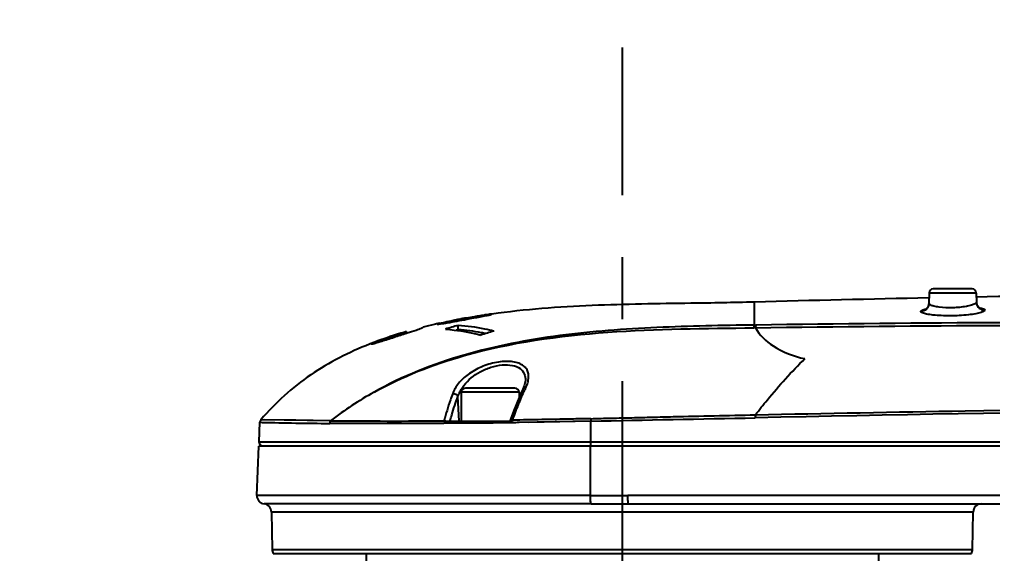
# Model space of a CAD drawing. Header units: millimetres. Extents: x 5828 to 6704, y 123 to 421.
# Drawn here: x 6393.41 to 6399.3, y 315.51 to 318.74 of the extents above; entities that cross this region are included whole.
import ezdxf
from ezdxf import colors
from ezdxf.entities.mleader import LeaderData, LeaderLine
from ezdxf.math import Vec2, Vec3

# ---------------------------------------------------------------- set-up
doc = ezdxf.new("R2010")
doc.units = ezdxf.units.MM
doc.linetypes.add('CENTER', pattern=[0.6, 0.375, -0.075, 0.075, -0.075])
for name, color, linetype in [('中心线', 7, 'Continuous'), ('外形图', 7, 'Continuous'), ('多重引线', 7, 'Continuous')]:
    doc.layers.add(name, color=color, linetype=linetype)
doc.styles.add('微软雅黑', font='msyh.ttc', dxfattribs={"height": 1.5})

msp = doc.modelspace()

# ---------------------------------------------------------------- linework, layer by layer
at = {"layer": '中心线', "linetype": 'CENTER', "ltscale": 5}
msp.add_line((6397.0598, 308.673), (6397.0598, 318.5651), dxfattribs=at)
at = {"layer": '外形图', "color": 7, "linetype": 'Continuous'}
for p, q in [((6398.9172, 317.0809), (6398.9162, 317.0184)), ((6399.2024, 317.0809), (6398.9172, 317.0809)), ((6399.1774, 317.1055), (6398.9422, 317.1055)), ((6399.2024, 317.0809), (6399.2034, 317.0258)), ((6397.8598, 316.8873), (6397.8598, 317.026)), ((6398.9178, 317.0512), (6398.9155, 317.0512)), ((6398.9178, 317.0507), (6398.9155, 317.0507)), ((6396.033, 316.9068), (6396.0331, 316.913)), ((6396.0749, 316.9227), (6396.0815, 316.9239)), ((6396.1148, 316.9298), (6396.1172, 316.9303)), ((6396.1188, 316.9223), (6396.1274, 316.9239)), ((6396.1707, 316.9319), (6396.1747, 316.9326)), ((6396.1733, 316.9324), (6396.1732, 316.9386)), ((6396.1747, 316.9326), (6396.1794, 316.9335)), ((6396.2261, 316.9427), (6396.2261, 316.9475)), ((6395.7459, 316.8456), (6395.7433, 316.8449)), ((6395.746, 316.8452), (6395.7435, 316.8443)), ((6395.7542, 316.8385), (6395.7541, 316.8471)), ((6395.7541, 316.8393), (6395.7541, 316.847)), ((6395.7544, 316.8386), (6395.7543, 316.8465)), ((6395.7544, 316.8386), (6395.7567, 316.8393)), ((6395.8531, 316.8739), (6395.853, 316.874)), ((6396.066, 316.8588), (6396.0662, 316.8849)), ((6396.2071, 316.8406), (6396.206, 316.8408)), ((6396.2071, 316.8406), (6396.206, 316.8408)), ((6395.6319, 316.7992), (6395.632, 316.8083)), ((6396.4727, 316.5514), (6396.4727, 316.5514)), ((6396.4098, 316.5055), (6396.1098, 316.5055)), ((6396.4578, 316.4996), (6396.4577, 316.4996)), ((6396.0719, 316.3055), (6396.0645, 316.4551)), ((6396.0848, 316.4805), (6396.0848, 316.3055)), ((6396.4348, 316.4805), (6396.0848, 316.4805)), ((6396.4348, 316.4805), (6396.4348, 316.4492)), ((6396.4022, 316.3695), (6396.3785, 316.3055)), ((6395.2939, 316.3088), (6394.8711, 316.314)), ((6395.0839, 316.311), (6394.8913, 316.3137)), ((6395.2939, 316.3088), (6395.0839, 316.311)), ((6395.9791, 316.3055), (6396.3941, 316.3055)), ((6396.8686, 316.3059), (6396.4342, 316.2971)), ((6396.8686, 316.3059), (6396.4946, 316.2983)), ((6396.8681, 316.1815), (6396.8686, 316.3059)), ((6394.8601, 316.1815), (6394.8651, 316.2989)), ((6394.8651, 316.2989), (6394.8785, 316.2986)), ((6396.0891, 316.2929), (6395.9779, 316.2922)), ((6396.0891, 316.2929), (6395.9792, 316.2922)), ((6396.3932, 316.2964), (6396.3775, 316.2961)), ((6394.8473, 315.8566), (6394.859, 316.1555)), ((6410.01, 316.1555), (6394.859, 316.1555)), ((6394.8601, 316.1815), (6408.5854, 316.1815)), ((6396.867, 315.8566), (6394.8473, 315.8566)), ((6396.867, 315.8566), (6397.0931, 315.8573)), ((6400.5955, 315.8573), (6397.0931, 315.8573)), ((6396.8708, 315.8051), (6394.8915, 315.8051)), ((6397.0967, 315.8055), (6400.5983, 315.8055)), ((6394.9357, 315.7564), (6394.9396, 315.5296)), ((6399.184, 315.7564), (6394.9357, 315.7564)), ((6399.18, 315.5296), (6399.184, 315.7564)), ((6394.9396, 315.5296), (6399.18, 315.5296)), ((6394.9463, 315.5055), (6399.1733, 315.5055)), ((6395.5098, 315.5055), (6395.5098, 315.4555)), ((6398.6098, 315.5055), (6398.6098, 315.4555))]:
    msp.add_line(p, q, dxfattribs=at)
for points in [[(6398.9162, 317.0184), (6398.916, 317.0153), (6398.9097, 316.9958), (6398.8997, 316.9845), (6398.8959, 316.9821)], [(6399.2221, 316.9894), (6399.2252, 316.9885), (6399.2202, 316.9915), (6399.2096, 317.0035), (6399.2034, 317.0258)], [(6396.4727, 316.5514), (6396.466, 316.5196), (6396.4578, 316.4996)], [(6396.4577, 316.4996), (6396.435, 316.4496), (6396.4022, 316.3695)]]:
    msp.add_lwpolyline(points, dxfattribs=at)
for centre, radius, start, end in [((6398.9422, 317.0805), 0.025, 90, 179), ((6399.1774, 317.0805), 0.025, 1, 90), ((6402.1447, 155.6531), 161.4304, 90.665425, 91.044195), ((6401.8034, 173.5172), 143.563, 91.152641, 91.57409), ((6396.9219, 312.2048), 4.7936, 97.82017, 98.06968), ((6398.9547, 316.7287), 0.2622, 101.62219, 102.10461), ((6399.2526, 317.0267), 0.0492, 207.49544, 210.72781), ((6399.1747, 316.7249), 0.2705, 79.91533, 81.14749), ((6396.6834, 313.5612), 3.416, 102.38805, 102.90461), ((6396.7195, 313.4669), 3.5138, 101.26469, 102.83015), ((6396.3485, 315.3585), 1.5878, 101.04164, 101.68098), ((6396.5057, 314.5589), 2.4027, 100.62536, 101.06843), ((6396.6662, 313.7081), 3.2685, 100.42322, 100.64094), ((6396.8032, 312.96), 4.029, 99.96569, 100.31794), ((6396.8101, 312.9219), 4.0678, 99.84116, 99.9685), ((6394.2153, 327.3681), 10.6178, 280.37508, 280.6126), ((6397.213, 310.665), 6.3596, 99.27053, 99.42412), ((6396.8983, 312.607), 4.3922, 98.80302, 99.30072), ((6396.6337, 314.3123), 2.6665, 98.61076, 98.79127), ((6396.4592, 315.4719), 1.4939, 98.08964, 98.65418), ((6396.5279, 314.1691), 2.7884, 106.11219, 106.28664), ((6396.6467, 313.7201), 3.2529, 102.89872, 104.12188), ((6396.7419, 314.3907), 2.5841, 105.15866, 106.9578), ((6396.7622, 314.3092), 2.6429, 105.27327, 105.5438), ((6397.0026, 314.3907), 2.5635, 106.33156, 108.15646), ((6395.9491, 315.4631), 1.4015, 78.38376, 79.3946), ((6396.3845, 314.6362), 2.2987, 109.10766, 111.59487), ((6396.3438, 314.7165), 2.2107, 111.38164, 111.60231), ((6396.3185, 316.5835), 0.1748, 347.67593, 349.56474), ((6396.5819, 314.6379), 2.1097, 119.08511, 127.62727), ((6396.1098, 316.4805), 0.025, 90, 180), ((6396.4098, 316.4805), 0.025, 0, 90), ((6396.8979, 316.2901), 0.4757, 152.68815, 154.47686), ((6402.9388, 84.608), 231.7739, 90.039295, 91.25437), ((6395.6856, 356.1206), 39.8137, 269.43635, 270.42385), ((6395.5255, 345.5633), 29.2719, 268.73359, 269.5354), ((6394.885, 316.1805), 0.025, 177.58208, 239.19401), ((6394.8973, 315.8548), 0.05, 177.92215, 263.34258), ((6394.8857, 315.7555), 0.05, 1, 83.34258), ((6399.234, 315.7555), 0.05, 90, 179), ((6394.9896, 315.5305), 0.05, 181, 210), ((6399.13, 315.5305), 0.05, 330, 359)]:
    msp.add_arc(centre, radius, start, end, dxfattribs=at)
for points, knots in [([(6397.8598, 317.026), (6397.7317, 317.0225), (6397.4042, 317.0173), (6396.8734, 317.0114), (6396.4711, 316.9815), (6396.2697, 316.9538)], [0, 0, 0, 0, 0.241522, 0.616985, 1, 1, 1, 1]), ([(6398.9162, 317.0184), (6398.9159, 317.006), (6398.9052, 316.9804), (6398.8796, 316.97), (6398.8672, 316.9698)], [0, 0, 0, 0, 0.49808, 1, 1, 1, 1]), ([(6398.9249, 317.0086), (6398.9235, 317.0093), (6398.9199, 317.0115), (6398.9161, 317.0154), (6398.9162, 317.0184)], [0, 0, 0, 0, 0.33748, 1, 1, 1, 1]), ([(6399.1946, 317.0156), (6399.1882, 317.0118), (6399.1708, 317.0056), (6399.1261, 316.9956), (6399.0601, 316.9901), (6398.9939, 316.9921), (6398.9489, 316.9998), (6398.9314, 317.0051), (6398.9249, 317.0086)], [0, 0, 0, 0, 0.081776, 0.198784, 0.500718, 0.802751, 0.919311, 1, 1, 1, 1]), ([(6399.2034, 317.0258), (6399.2034, 317.025), (6399.2022, 317.0203), (6399.1978, 317.0175), (6399.1946, 317.0156)], [0, 0, 0, 0, 0.184699, 1, 1, 1, 1]), ([(6396.1794, 316.9335), (6396.192, 316.9359), (6396.2098, 316.9394), (6396.2318, 316.9439), (6396.2446, 316.9465), (6396.2548, 316.9489), (6396.2624, 316.9505), (6396.2668, 316.952), (6396.2693, 316.9524), (6396.2698, 316.9529)], [0, 0, 0, 0, 0.415954, 0.586399, 0.728627, 0.841641, 0.924742, 0.977605, 1, 1, 1, 1]), ([(6396.2698, 316.953), (6396.2698, 316.9534), (6396.2671, 316.9529), (6396.2642, 316.9531), (6396.2571, 316.952), (6396.2521, 316.9514), (6396.249, 316.9509)], [0, 0, 0, 0, 0.060648, 0.244241, 0.556204, 1, 1, 1, 1]), ([(6398.8672, 316.9698), (6398.8672, 316.9705), (6398.8687, 316.9748), (6398.8732, 316.9768), (6398.8765, 316.9782)], [0, 0, 0, 0, 0.171528, 1, 1, 1, 1]), ([(6398.8766, 316.9611), (6398.8752, 316.9617), (6398.8715, 316.9635), (6398.8672, 316.967), (6398.8672, 316.9698)], [0, 0, 0, 0, 0.355014, 1, 1, 1, 1]), ([(6398.8765, 316.9782), (6398.878, 316.9789), (6398.8856, 316.9818), (6398.8934, 316.9837), (6398.8998, 316.9851)], [0, 0, 0, 0, 0.201547, 1, 1, 1, 1]), ([(6399.2326, 316.9634), (6399.2218, 316.96), (6399.1959, 316.9544), (6399.1335, 316.9458), (6399.0632, 316.9423), (6398.9917, 316.9436), (6398.9438, 316.947), (6398.906, 316.9524), (6398.8846, 316.9575), (6398.8766, 316.9611)], [0, 0, 0, 0, 0.09446, 0.220739, 0.526502, 0.680573, 0.817874, 0.927115, 1, 1, 1, 1]), ([(6399.2221, 316.9912), (6399.2302, 316.9897), (6399.2405, 316.988), (6399.2542, 316.981), (6399.2542, 316.9772)], [0, 0, 0, 0, 0.687252, 1, 1, 1, 1]), ([(6399.2542, 316.9772), (6399.2543, 316.9743), (6399.2459, 316.9677), (6399.2382, 316.9652), (6399.2326, 316.9634)], [0, 0, 0, 0, 0.332129, 1, 1, 1, 1]), ([(6395.9392, 316.893), (6395.9415, 316.8929), (6395.9481, 316.8936), (6395.9607, 316.895), (6395.9787, 316.8977), (6396.0115, 316.903), (6396.0587, 316.9113), (6396.0982, 316.9185), (6396.1188, 316.9223)], [0, 0, 0, 0, 0.038572, 0.108779, 0.209195, 0.338557, 0.655635, 1, 1, 1, 1]), ([(6396.1732, 316.9386), (6396.1732, 316.9383), (6396.1718, 316.938), (6396.17, 316.9372), (6396.1658, 316.9361), (6396.1601, 316.9347), (6396.1519, 316.9329), (6396.1367, 316.9298), (6396.1143, 316.9255), (6396.0867, 316.9206), (6396.0621, 316.9165), (6396.0446, 316.9141), (6396.0358, 316.9129), (6396.0331, 316.913)], [0, 0, 0, 0, 0.005891, 0.022078, 0.049754, 0.090994, 0.149161, 0.225334, 0.417269, 0.627988, 0.814528, 0.942301, 1, 1, 1, 1]), ([(6396.1172, 316.9303), (6396.1257, 316.9317), (6396.1378, 316.9338), (6396.1524, 316.9361), (6396.1605, 316.9374), (6396.1661, 316.9382), (6396.1702, 316.9387), (6396.1718, 316.9387), (6396.1732, 316.9388), (6396.1732, 316.9386)], [0, 0, 0, 0, 0.458156, 0.644233, 0.788703, 0.888295, 0.951874, 0.987947, 1, 1, 1, 1]), ([(6409.8598, 316.6095), (6408.8638, 316.7047), (6406.865, 316.823), (6402.8663, 316.8946), (6399.8671, 316.9156), (6397.8689, 316.8875)], [0, 0, 0, 0, 0.250185, 0.500313, 1, 1, 1, 1]), ([(6395.5385, 316.7736), (6395.5385, 316.7732), (6395.54, 316.7729), (6395.5422, 316.7732), (6395.5469, 316.7739), (6395.5573, 316.7763), (6395.5765, 316.7816), (6395.6053, 316.7906), (6395.6401, 316.8018), (6395.6904, 316.8182), (6395.7288, 316.8304), (6395.7544, 316.8386)], [0, 0, 0, 0, 0.004076, 0.015058, 0.034559, 0.063973, 0.157991, 0.297862, 0.465115, 0.643361, 1, 1, 1, 1]), ([(6395.7433, 316.8449), (6395.7263, 316.8399), (6395.6586, 316.8193), (6395.5917, 316.796), (6395.5423, 316.7768)], [0, 0, 0, 0, 0.25111, 1, 1, 1, 1]), ([(6397.8598, 316.8873), (6397.7614, 316.886), (6397.5645, 316.8825), (6397.2692, 316.8736), (6396.9742, 316.8565), (6396.5824, 316.8161), (6396.0977, 316.7237), (6395.728, 316.5776), (6395.5564, 316.4816)], [0, 0, 0, 0, 0.125042, 0.25012, 0.375208, 0.500285, 0.750266, 1, 1, 1, 1]), ([(6395.5564, 316.4816), (6395.7279, 316.5768), (6396.4677, 316.8628), (6397.2694, 316.863), (6397.8569, 316.8708)], [0, 0, 0, 0, 0.25034, 1, 1, 1, 1]), ([(6395.7347, 316.8383), (6395.7224, 316.8341), (6395.6974, 316.8261), (6395.6675, 316.8168), (6395.6467, 316.8108), (6395.6378, 316.8083), (6395.6332, 316.8077), (6395.632, 316.8083)], [0, 0, 0, 0, 0.363989, 0.73397, 0.878058, 0.963467, 1, 1, 1, 1]), ([(6395.7542, 316.8462), (6395.7532, 316.8449), (6395.746, 316.8427), (6395.7399, 316.8401), (6395.7347, 316.8383)], [0, 0, 0, 0, 0.22221, 1, 1, 1, 1]), ([(6395.7541, 316.8471), (6395.7541, 316.847), (6395.7542, 316.8468), (6395.7543, 316.8466), (6395.7543, 316.8465)], [0, 0, 0, 0, 0.469311, 1, 1, 1, 1]), ([(6395.7543, 316.8465), (6395.7543, 316.8465), (6395.7543, 316.8464), (6395.7542, 316.8463), (6395.7542, 316.8462)], [0, 0, 0, 0, 0.42859, 1, 1, 1, 1]), ([(6395.7567, 316.8393), (6395.7751, 316.8452), (6395.8045, 316.8547), (6395.8338, 316.8646), (6395.8446, 316.869)], [0, 0, 0, 0, 0.624212, 1, 1, 1, 1]), ([(6395.8446, 316.869), (6395.8457, 316.8695), (6395.8484, 316.8706), (6395.8512, 316.8718), (6395.8525, 316.873)], [0, 0, 0, 0, 0.400714, 1, 1, 1, 1]), ([(6395.8525, 316.873), (6395.8527, 316.8731), (6395.8529, 316.8734), (6395.853, 316.8737), (6395.853, 316.8738)], [0, 0, 0, 0, 0.62257, 1, 1, 1, 1]), ([(6395.9882, 316.8625), (6396.0063, 316.8612), (6396.0788, 316.854), (6396.1506, 316.8399), (6396.2038, 316.8266)], [0, 0, 0, 0, 0.248071, 1, 1, 1, 1]), ([(6396.2817, 316.8508), (6396.2639, 316.8551), (6396.1928, 316.8708), (6396.1205, 316.8813), (6396.0662, 316.8849)], [0, 0, 0, 0, 0.252229, 1, 1, 1, 1]), ([(6397.8569, 316.8707), (6397.8571, 316.8726), (6397.8578, 316.8781), (6397.8586, 316.8838), (6397.8598, 316.8873)], [0, 0, 0, 0, 0.329036, 1, 1, 1, 1]), ([(6397.8657, 316.8709), (6398.8648, 316.8855), (6400.3641, 316.892), (6402.3633, 316.8796), (6403.8636, 316.8615), (6405.3642, 316.837), (6406.8648, 316.7957), (6408.3643, 316.7188), (6409.3622, 316.6361), (6409.8599, 316.5836)], [0, 0, 0, 0, 0.249745, 0.374704, 0.499707, 0.624748, 0.749819, 0.874905, 1, 1, 1, 1]), ([(6397.8657, 316.8709), (6397.8894, 316.8256), (6397.9825, 316.7405), (6398.0972, 316.6979), (6398.1647, 316.684)], [0, 0, 0, 0, 0.425833, 1, 1, 1, 1]), ([(6397.8689, 316.8875), (6397.8686, 316.8866), (6397.8672, 316.8811), (6397.8665, 316.8755), (6397.866, 316.8709)], [0, 0, 0, 0, 0.170197, 1, 1, 1, 1]), ([(6395.5299, 316.7719), (6395.4052, 316.7225), (6395.1623, 316.6), (6394.9587, 316.4172), (6394.8711, 316.314)], [0, 0, 0, 0, 0.497586, 1, 1, 1, 1]), ([(6396.4903, 316.5519), (6396.4935, 316.5693), (6396.4945, 316.5972), (6396.4765, 316.6286), (6396.4543, 316.6473), (6396.4239, 316.6603), (6396.371, 316.6701), (6396.295, 316.6644), (6396.2057, 316.637), (6396.1268, 316.5932), (6396.0673, 316.5382), (6396.0406, 316.4948), (6396.0327, 316.473)], [0, 0, 0, 0, 0.087607, 0.129722, 0.175673, 0.229142, 0.291927, 0.440912, 0.601657, 0.752514, 0.884887, 1, 1, 1, 1]), ([(6397.8653, 316.3441), (6397.8891, 316.3747), (6397.9833, 316.4927), (6398.0848, 316.6051), (6398.1647, 316.684)], [0, 0, 0, 0, 0.256407, 1, 1, 1, 1]), ([(6396.1009, 316.5223), (6396.1269, 316.5559), (6396.1805, 316.5987), (6396.2631, 316.634), (6396.33, 316.6483), (6396.3913, 316.647), (6396.4406, 316.6291), (6396.4701, 316.5935), (6396.4734, 316.5651), (6396.4727, 316.5514)], [0, 0, 0, 0, 0.27549, 0.429342, 0.581271, 0.715477, 0.822756, 0.911165, 1, 1, 1, 1]), ([(6396.4752, 316.5083), (6396.4769, 316.5115), (6396.483, 316.5236), (6396.4871, 316.5366), (6396.4892, 316.5462)], [0, 0, 0, 0, 0.265801, 1, 1, 1, 1]), ([(6396.0645, 316.4551), (6396.0655, 316.458), (6396.0698, 316.47), (6396.0751, 316.4816), (6396.0797, 316.49)], [0, 0, 0, 0, 0.244985, 1, 1, 1, 1]), ([(6396.0797, 316.49), (6396.0812, 316.4928), (6396.0876, 316.504), (6396.0949, 316.5146), (6396.1009, 316.5223)], [0, 0, 0, 0, 0.244307, 1, 1, 1, 1]), ([(6396.3954, 316.3118), (6396.4013, 316.3279), (6396.4127, 316.3599), (6396.4309, 316.4066), (6396.4494, 316.4515), (6396.4619, 316.4809), (6396.4686, 316.495)], [0, 0, 0, 0, 0.261272, 0.515624, 0.761965, 1, 1, 1, 1]), ([(6396.4752, 316.5083), (6396.4714, 316.5084), (6396.4643, 316.5073), (6396.459, 316.5023), (6396.4578, 316.4996)], [0, 0, 0, 0, 0.568699, 1, 1, 1, 1]), ([(6396.0327, 316.473), (6396.0278, 316.4601), (6396.0083, 316.4058), (6395.9916, 316.3504), (6395.9801, 316.3079)], [0, 0, 0, 0, 0.238548, 1, 1, 1, 1]), ([(6396.0163, 316.3055), (6396.02, 316.3187), (6396.0344, 316.369), (6396.0509, 316.4188), (6396.0645, 316.455)], [0, 0, 0, 0, 0.260699, 1, 1, 1, 1]), ([(6396.0327, 316.473), (6396.0353, 316.4733), (6396.0451, 316.4732), (6396.0546, 316.4685), (6396.0594, 316.4634)], [0, 0, 0, 0, 0.276706, 1, 1, 1, 1]), ([(6397.8654, 316.3446), (6398.2887, 316.3534), (6399.9268, 316.3844), (6401.5653, 316.4002), (6402.7802, 316.3996)], [0, 0, 0, 0, 0.25845, 1, 1, 1, 1]), ([(6396.3954, 316.3118), (6396.3941, 316.3118), (6396.3895, 316.3117), (6396.3848, 316.3105), (6396.3821, 316.3088)], [0, 0, 0, 0, 0.299624, 1, 1, 1, 1]), ([(6396.8686, 316.3209), (6396.8286, 316.3201), (6396.6709, 316.3168), (6396.5131, 316.3144), (6396.3954, 316.3118)], [0, 0, 0, 0, 0.253747, 1, 1, 1, 1]), ([(6396.8686, 316.3209), (6396.8685, 316.3198), (6396.8684, 316.3148), (6396.8685, 316.3098), (6396.8686, 316.3059)], [0, 0, 0, 0, 0.222429, 1, 1, 1, 1]), ([(6396.8686, 316.3209), (6396.9101, 316.3224), (6396.9931, 316.324), (6397.1177, 316.327), (6397.2423, 316.3304), (6397.4915, 316.3361), (6397.6992, 316.3405), (6397.8653, 316.3441)], [0, 0, 0, 0, 0.124957, 0.249939, 0.374933, 0.499933, 1, 1, 1, 1]), ([(6397.8653, 316.3441), (6397.8652, 316.3429), (6397.865, 316.3369), (6397.865, 316.331), (6397.865, 316.3263)], [0, 0, 0, 0, 0.207958, 1, 1, 1, 1]), ([(6395.9779, 316.2922), (6395.9126, 316.2918), (6395.6827, 316.2904), (6395.4527, 316.291), (6395.2881, 316.2924)], [0, 0, 0, 0, 0.284082, 1, 1, 1, 1]), ([(6396.3775, 316.2961), (6396.3529, 316.2956), (6396.2568, 316.2941), (6396.1607, 316.2934), (6396.0891, 316.2929)], [0, 0, 0, 0, 0.255347, 1, 1, 1, 1]), ([(6396.8684, 316.1677), (6396.8684, 316.1687), (6396.8682, 316.1734), (6396.8681, 316.178), (6396.8681, 316.1815)], [0, 0, 0, 0, 0.234685, 1, 1, 1, 1]), ([(6396.8703, 316.1555), (6396.8699, 316.1555), (6396.8695, 316.157), (6396.8691, 316.1591), (6396.8687, 316.163), (6396.8685, 316.166), (6396.8684, 316.1677)], [0, 0, 0, 0, 0.08048, 0.279595, 0.592239, 1, 1, 1, 1]), ([(6396.8708, 315.8051), (6396.8697, 315.8067), (6396.8691, 315.8128), (6396.8677, 315.8236), (6396.8672, 315.8391), (6396.867, 315.8505), (6396.867, 315.8566)], [0, 0, 0, 0, 0.110622, 0.335406, 0.64581, 1, 1, 1, 1]), ([(6397.0973, 315.8055), (6397.0969, 315.8055), (6397.0961, 315.8073), (6397.0955, 315.8099), (6397.0948, 315.8149), (6397.0939, 315.8242), (6397.0932, 315.8386), (6397.0931, 315.8507), (6397.0931, 315.8573)], [0, 0, 0, 0, 0.025094, 0.083908, 0.177196, 0.301513, 0.623712, 1, 1, 1, 1])]:
    msp.add_open_spline(points, degree=3, knots=knots, dxfattribs=at)
for points in [[(6399.2034, 317.0258), (6399.2035, 317.0183), (6399.2054, 317.0107), (6399.2089, 317.004)], [(6399.2102, 317.0016), (6399.2157, 316.9925), (6399.2246, 316.9848), (6399.2345, 316.9809)], [(6399.2345, 316.9809), (6399.2407, 316.9784), (6399.2475, 316.9771), (6399.2542, 316.9772)], [(6396.206, 316.8408), (6396.1598, 316.8494), (6396.113, 316.8557), (6396.066, 316.8588)], [(6397.866, 316.8709), (6397.863, 316.8712), (6397.86, 316.8708), (6397.8569, 316.8707)], [(6397.8598, 316.8873), (6397.8629, 316.8874), (6397.8659, 316.8875), (6397.8689, 316.8875)], [(6396.0594, 316.4634), (6396.0617, 316.461), (6396.0635, 316.4582), (6396.0645, 316.4551)], [(6394.8711, 316.314), (6394.8676, 316.3099), (6394.8654, 316.3043), (6394.8651, 316.2989)], [(6395.2939, 316.3088), (6395.2903, 316.3043), (6395.2884, 316.2982), (6395.2881, 316.2924)], [(6395.9801, 316.3079), (6395.9797, 316.3071), (6395.9794, 316.3063), (6395.9792, 316.3054)], [(6395.9801, 316.3079), (6395.984, 316.3084), (6395.988, 316.3082), (6395.9919, 316.3073)], [(6396.3821, 316.3088), (6396.3808, 316.3079), (6396.3797, 316.3068), (6396.3788, 316.3055)], [(6396.3954, 316.3118), (6396.3949, 316.3097), (6396.3946, 316.3076), (6396.3943, 316.3055)], [(6396.8686, 316.3059), (6397.2007, 316.3134), (6397.5329, 316.3194), (6397.865, 316.3263)], [(6396.4342, 316.2971), (6396.4205, 316.2969), (6396.4068, 316.2966), (6396.3932, 316.2964)], [(6396.867, 315.8566), (6396.8673, 315.9562), (6396.8676, 316.0559), (6396.868, 316.1555)], [(6396.8708, 315.8051), (6396.9463, 315.8051), (6397.0218, 315.8055), (6397.0973, 315.8055)]]:
    msp.add_open_spline(points, degree=3, dxfattribs=at)

# ---------------------------------------------------------------- leaders
at = {"layer": '多重引线'}
ml = msp.add_multileader_mtext('Standard', dxfattribs=at)
ml.set_content('4×{\\C256;Φ10.5 through}', style='微软雅黑')
ml.set_leader_properties()
ml.build(insert=Vec2(0, 0))
ml.multileader.update_dxf_attribs({"text_left_attachment_type": 5, "text_right_attachment_type": 5, "dogleg_length": 1, "arrow_head_size": 1.25})
ctx = ml.context
ctx.base_point, ctx.char_height, ctx.arrow_head_size, ctx.landing_gap_size, ctx.plane_origin = Vec3(6393.2329, 324.956), 1.5, 1.25, 0.5, Vec3(6419.9348, 317.8805)
ctx.left_attachment, ctx.right_attachment, ctx.text_align_type = 5, 5, 2
notes = []
notes.append((ctx, [(0, (1, 1, 0), (6411.576, 324.956), (-1, 0), 1, [(0, [(6419.9348, 317.8805)], 0, [])])]))
ctx.mtext.insert, ctx.mtext.alignment, ctx.mtext.flow_direction = Vec3(6410.076, 327.0457), 3, 5
for ctx, leaders in notes:
    for number, flags, end, landing, length, lines in leaders:
        leader = LeaderData()
        leader.index, (leader.has_last_leader_line, leader.has_dogleg_vector, leader.attachment_direction) = number, flags
        leader.last_leader_point, leader.dogleg_vector, leader.dogleg_length = Vec3(end), Vec3(landing), length
        for number, points, colour, breaks in lines:
            line = LeaderLine()
            line.index, line.vertices, line.color, line.breaks = number, Vec3.list(points), colors.encode_raw_color(colour), breaks
            leader.lines.append(line)
        ctx.leaders.append(leader)

doc.saveas('drawing.dxf')
